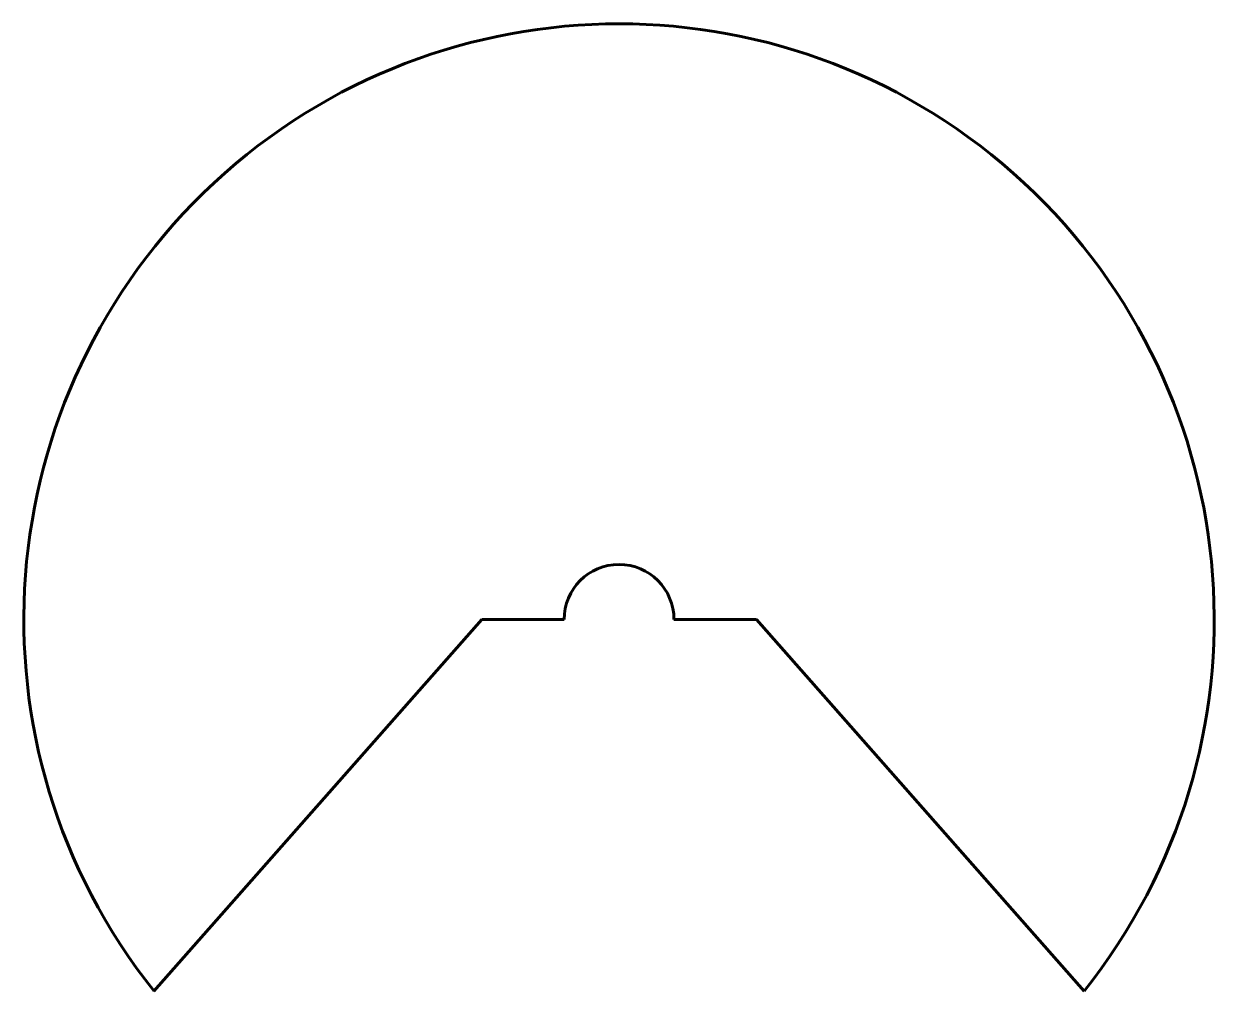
# Model space of a CAD drawing. Header units: millimetres. Extents: x -142 to 1158, y 0 to 1056.
import ezdxf

# ---------------------------------------------------------------- set-up
doc = ezdxf.new("R2010")
doc.units = ezdxf.units.MM
doc.linetypes.add('K5LT_BASIC', pattern=[0])

msp = doc.modelspace()

# ---------------------------------------------------------------- linework, layer by layer
at = {"color": 150, "linetype": 'K5LT_BASIC', "lineweight": 60, "true_color": 0x0080ff}
for p, q in [((357.9, 405.7), (0, 0)), ((447.9, 405.7), (357.9, 405.7)), ((657.9, 405.7), (567.9, 405.7)), ((1015.7, 0), (657.9, 405.7))]:
    msp.add_line(p, q, dxfattribs=at)
for radius, start, end in [(650, 321.3816, 218.6184), (60, 0, 180)]:
    msp.add_arc((507.9, 405.7), radius, start, end, dxfattribs=at)

doc.saveas('drawing.dxf')
